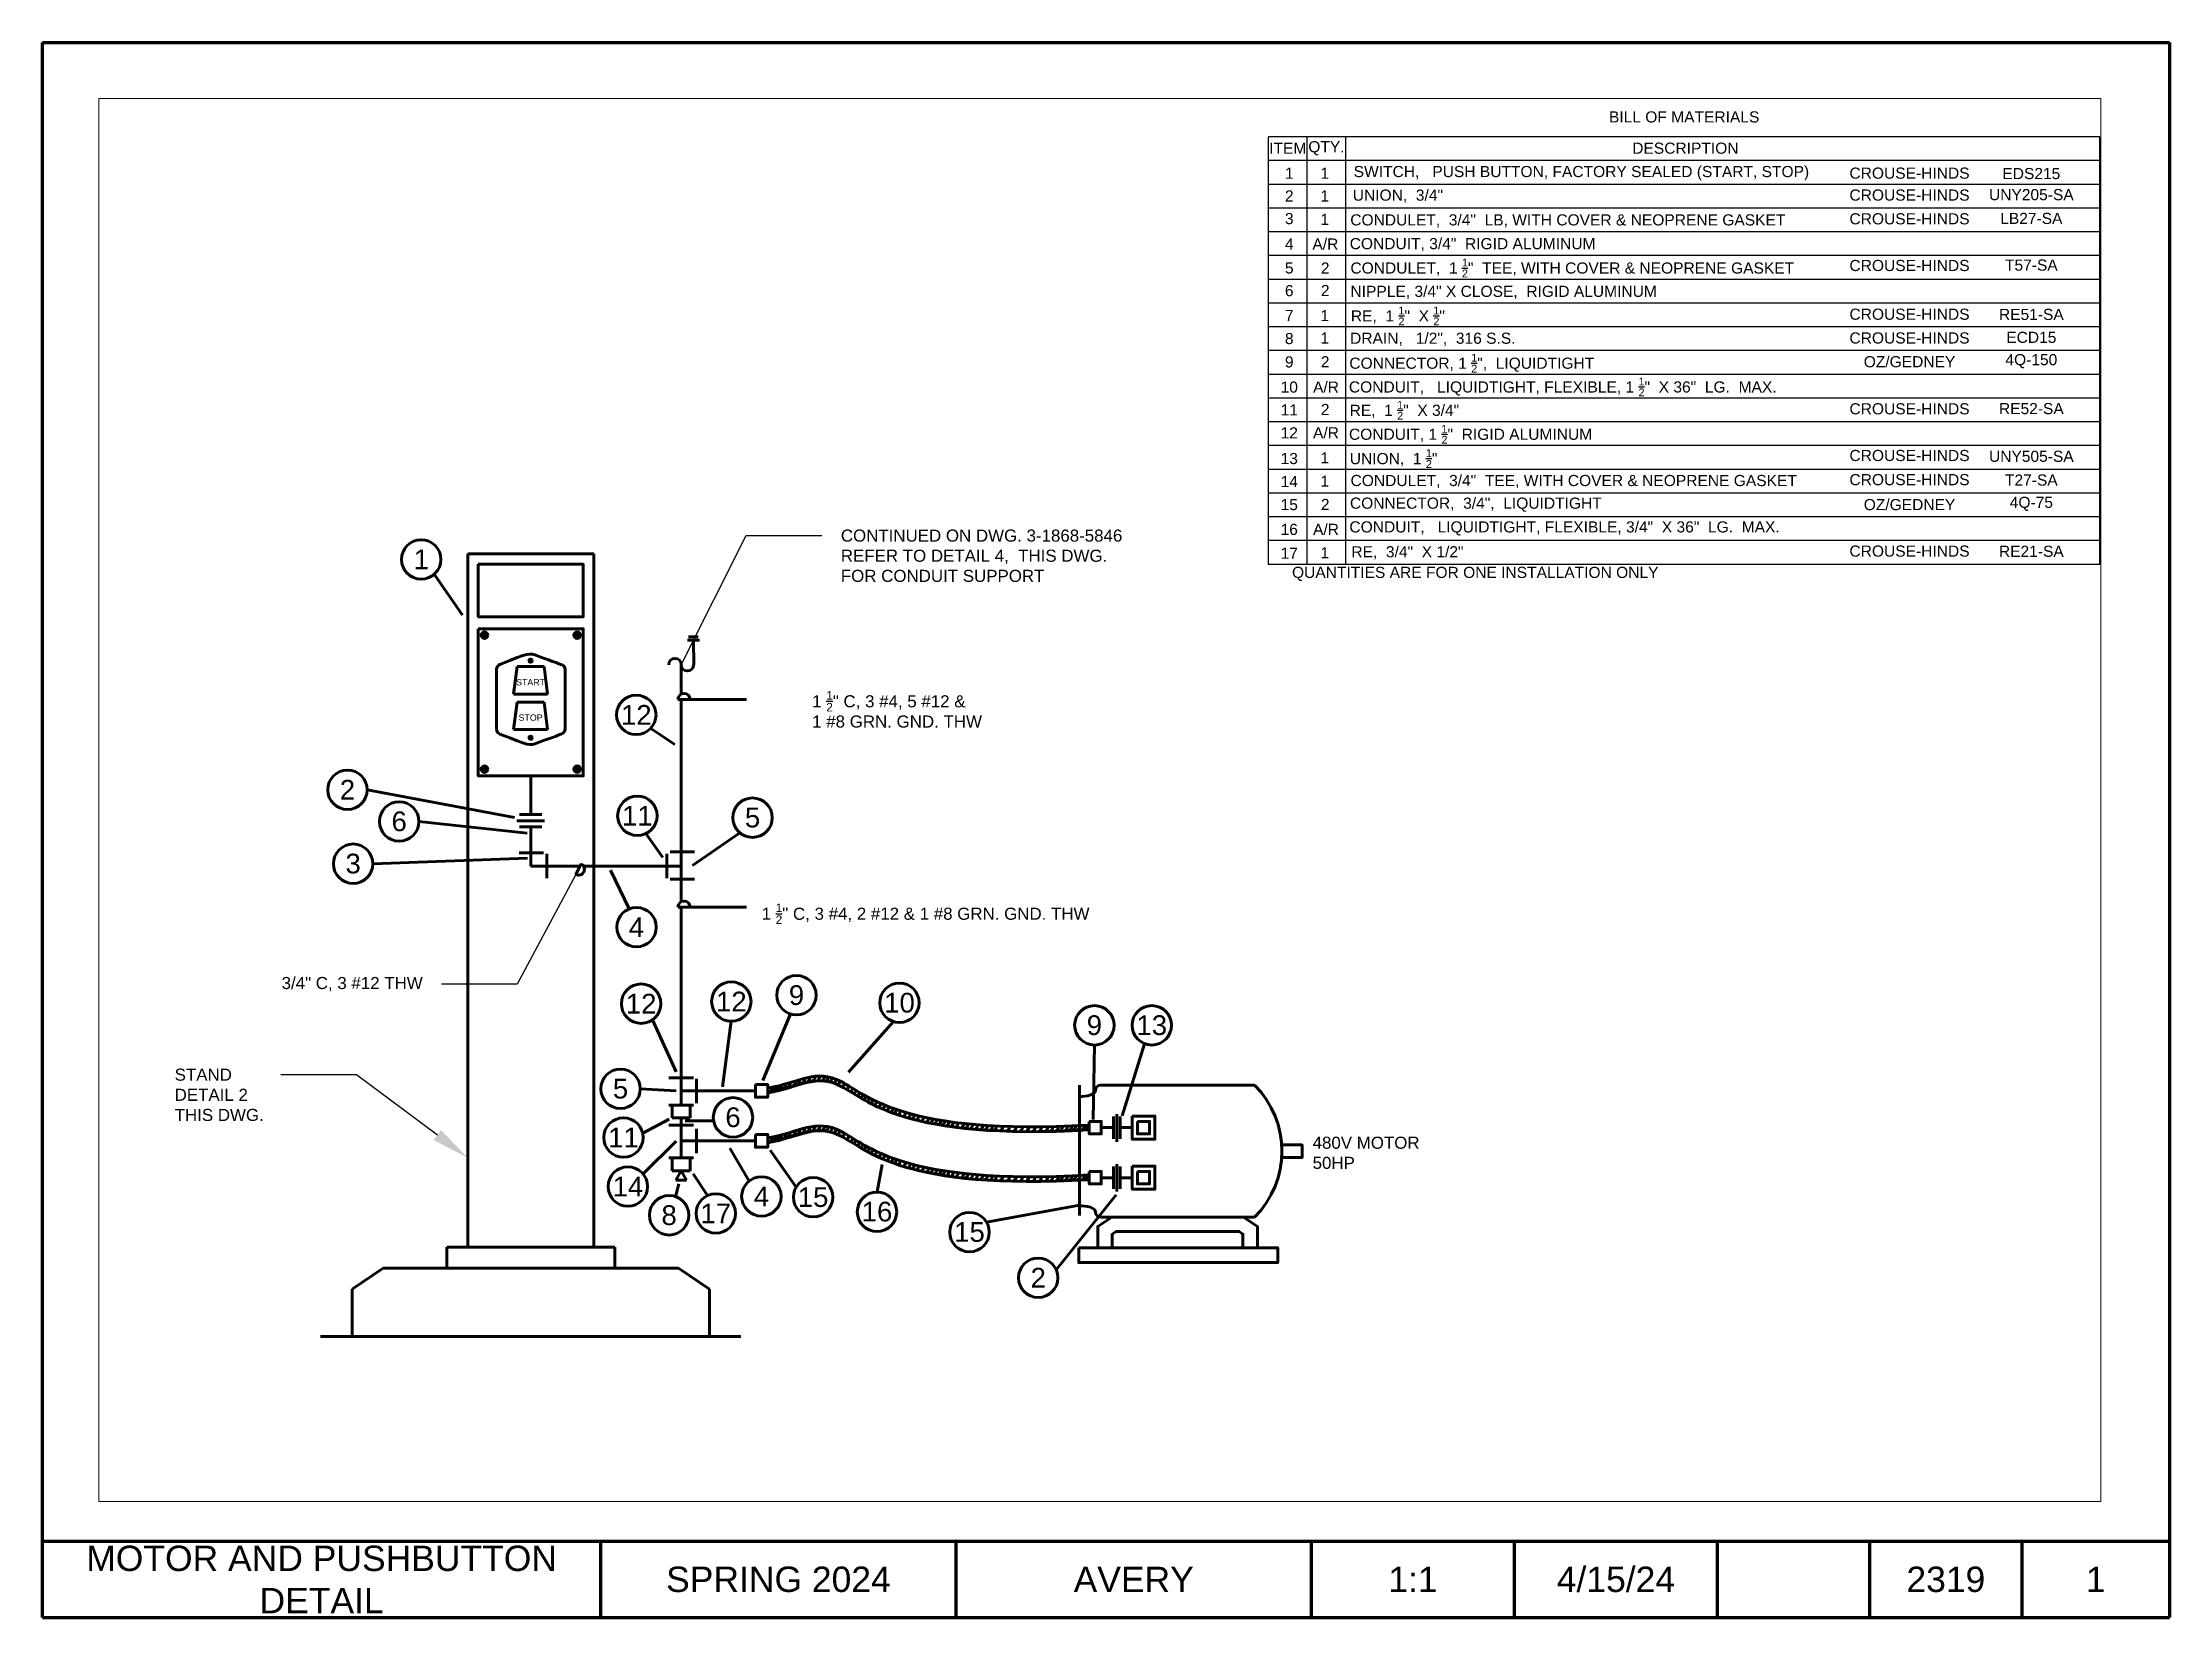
# Paper-space layout '1' of a CAD drawing. Header units: inches. Extents: x 0 to 10.5, y 0.1 to 7.8.
# The model-space entities are those that its viewports show. They can reach past a viewport. Long polylines and large blocks are cut down to what shows.
import ezdxf
from ezdxf import colors
from ezdxf.entities.mleader import LeaderData, LeaderLine
from ezdxf.math import Vec2, Vec3

# ---------------------------------------------------------------- set-up
doc = ezdxf.new("R2010")
doc.units = ezdxf.units.IN
doc.header["$MEASUREMENT"] = 0
for name, color, linetype, lineweight in [('Border', 5, 'Continuous', 80), ('Object', 1, 'Continuous', 60), ('Text', 7, 'Continuous', 30)]:
    doc.layers.add(name, color=color, linetype=linetype, lineweight=lineweight)
doc.layers.add('VP', color=8, linetype='Continuous', plot=False)
doc.styles.get("Standard").update_dxf_attribs({"font": 'arial.ttf'})

msp = doc.modelspace()

# ---------------------------------------------------------------- linework, layer by layer
at = {"layer": 'Object', "linetype": 'ByBlock', "lineweight": -2}
for p, q in [((148.655, 81.277), (149.015, 81.277)), ((147.566, 79.143), (147.206, 79.143))]:
    msp.add_line(p, q, dxfattribs=at)
at = {"layer": 'Object'}
for p, q in [((147.33, 81.191), (147.93, 81.191)), ((147.33, 77.891), (147.33, 81.191)), ((147.93, 81.191), (147.93, 77.891)), ((147.17, 81.093), (147.306, 80.899)), ((148.376, 80.78), (148.433, 80.78)), ((148.405, 80.663), (148.404, 80.78)), ((147.467, 80.357), (147.467, 80.641)), ((147.548, 80.522), (147.566, 80.654)), ((147.566, 80.654), (147.693, 80.654)), ((147.71, 80.522), (147.693, 80.654)), ((147.793, 80.357), (147.793, 80.64)), ((148.345, 80.663), (148.345, 80.523)), ((147.548, 80.354), (147.566, 80.485)), ((147.566, 80.485), (147.693, 80.485)), ((147.71, 80.354), (147.693, 80.485)), ((148.388, 80.497), (148.33, 80.497)), ((148.345, 80.497), (148.345, 79.535)), ((148.388, 80.497), (148.656, 80.497)), ((148.201, 80.36), (148.316, 80.283)), ((147.63, 80.134), (147.63, 79.95)), ((146.851, 80.068), (147.553, 79.936)), ((147.098, 79.917), (147.613, 79.861)), ((147.564, 79.92), (147.696, 79.92)), ((147.63, 79.891), (147.63, 79.705)), ((148.177, 79.86), (148.258, 79.746)), ((148.625, 79.863), (148.4, 79.707)), ((146.879, 79.716), (147.614, 79.743)), ((147.691, 79.768), (147.575, 79.768)), ((147.706, 79.647), (147.706, 79.763)), ((148.278, 79.763), (148.278, 79.647)), ((148.293, 79.773), (148.409, 79.773)), ((147.63, 79.705), (147.865, 79.705)), ((147.845, 79.664), (147.87, 79.716)), ((147.882, 79.705), (148.345, 79.705)), ((148.098, 79.501), (148.01, 79.685)), ((148.293, 79.643), (148.409, 79.643)), ((148.388, 79.509), (148.33, 79.509)), ((148.345, 79.509), (148.345, 78.567)), ((148.388, 79.509), (148.656, 79.509)), ((148.209, 78.973), (148.321, 78.725)), ((148.584, 78.966), (148.542, 78.654)), ((148.866, 79.001), (148.734, 78.684)), ((149.355, 78.965), (149.142, 78.724)), ((150.311, 78.853), (150.305, 78.499)), ((150.55, 78.859), (150.444, 78.516)), ((148.151, 78.645), (148.321, 78.635)), ((148.404, 78.697), (148.287, 78.697)), ((148.345, 78.635), (148.699, 78.635)), ((148.419, 78.577), (148.419, 78.693)), ((150.24, 78.662), (150.24, 78.042)), ((150.341, 78.662), (151.073, 78.662)), ((148.404, 78.567), (148.287, 78.567)), ((148.302, 78.567), (148.302, 78.506)), ((148.389, 78.567), (148.389, 78.506)), ((150.418, 78.525), (150.418, 78.393)), ((148.163, 78.434), (148.288, 78.5)), ((148.404, 78.472), (148.287, 78.472)), ((148.389, 78.506), (148.302, 78.506)), ((148.345, 78.506), (148.345, 78.316)), ((148.5, 78.492), (148.364, 78.492)), ((148.419, 78.339), (148.419, 78.455)), ((148.5, 78.492), (148.5, 78.492)), ((150.344, 78.46), (150.402, 78.46)), ((150.491, 78.46), (150.433, 78.46)), ((148.164, 78.241), (148.321, 78.395)), ((148.404, 78.316), (148.287, 78.316)), ((148.302, 78.316), (148.302, 78.255)), ((148.345, 78.397), (148.699, 78.397)), ((148.389, 78.316), (148.389, 78.255)), ((148.669, 78.206), (148.577, 78.362)), ((148.892, 78.177), (148.769, 78.353)), ((148.389, 78.255), (148.302, 78.255)), ((148.32, 78.21), (148.345, 78.255)), ((148.371, 78.21), (148.345, 78.255)), ((148.471, 78.138), (148.403, 78.24)), ((149.277, 78.154), (149.302, 78.285)), ((150.344, 78.222), (150.402, 78.222)), ((150.418, 78.287), (150.418, 78.156)), ((150.491, 78.222), (150.433, 78.222)), ((148.319, 78.131), (148.335, 78.193)), ((148.371, 78.21), (148.32, 78.21)), ((150.13, 77.783), (150.414, 78.14)), ((149.798, 78.011), (150.24, 78.091)), ((147.23, 77.891), (148.03, 77.891)), ((147.23, 77.791), (147.23, 77.891)), ((148.03, 77.891), (148.03, 77.791)), ((146.78, 77.691), (146.928, 77.791)), ((146.928, 77.791), (148.332, 77.791)), ((148.48, 77.691), (148.332, 77.791)), ((146.78, 77.466), (146.78, 77.691)), ((148.48, 77.691), (148.48, 77.466)), ((146.63, 77.466), (148.63, 77.466))]:
    msp.add_line(p, q, dxfattribs=at)
at = {"layer": 'Object', "linetype": 'ByBlock', "lineweight": -2}
for points in [[(148.345, 80.663), (148.655, 81.277)], [(147.845, 79.664), (147.566, 79.143)]]:
    msp.add_lwpolyline(points, dxfattribs=at)
at = {"layer": 'Object'}
for points in [[(147.38, 81.141), (147.88, 81.141), (147.88, 80.891), (147.38, 80.891)], [(147.38, 80.834), (147.88, 80.834), (147.88, 80.134), (147.38, 80.134)], [(148.699, 78.665), (148.757, 78.665), (148.757, 78.605), (148.699, 78.605)], [(150.491, 78.515), (150.599, 78.515), (150.599, 78.405), (150.491, 78.405)], [(148.699, 78.428), (148.757, 78.428), (148.757, 78.367), (148.699, 78.367)], [(150.287, 78.49), (150.344, 78.49), (150.344, 78.43), (150.287, 78.43)], [(150.516, 78.49), (150.574, 78.49), (150.574, 78.43), (150.516, 78.43)], [(151.203, 78.378), (151.299, 78.378), (151.299, 78.318), (151.203, 78.318)], [(150.287, 78.252), (150.344, 78.252), (150.344, 78.192), (150.287, 78.192)], [(150.491, 78.277), (150.599, 78.277), (150.599, 78.167), (150.491, 78.167)], [(150.516, 78.252), (150.574, 78.252), (150.574, 78.192), (150.516, 78.192)], [(150.237, 77.889), (151.183, 77.889), (151.183, 77.818), (150.237, 77.818)]]:
    msp.add_lwpolyline(points, close=True, dxfattribs=at)
for points in [[(148.427, 80.796), (148.381, 80.796)], [(147.71, 80.522), (147.548, 80.522)], [(147.71, 80.354), (147.548, 80.354)], [(147.683, 79.95), (147.577, 79.95)], [(147.577, 79.891), (147.683, 79.891)], [(150.402, 78.513), (150.402, 78.407)], [(150.433, 78.407), (150.433, 78.513)], [(150.402, 78.275), (150.402, 78.169)], [(150.433, 78.169), (150.433, 78.275)], [(150.327, 77.889), (150.327, 77.99), (150.394, 78.034), (151.02, 78.034)], [(150.341, 78.034), (151.073, 78.034)], [(151.02, 78.034), (151.087, 77.99), (151.087, 77.889)], [(150.396, 77.889), (150.396, 77.954), (150.415, 77.966), (151, 77.966), (151.018, 77.954), (151.018, 77.889)]]:
    msp.add_lwpolyline(points, dxfattribs=at)
for points in [[(148.757, 78.625, 0.079043), (148.773, 78.636, 0.157149), (148.779, 78.653)], [(148.771, 78.628, 0.079043), (148.787, 78.639, 0.157149), (148.794, 78.656)], [(148.784, 78.631, 0.05645), (148.801, 78.642, 0.16762), (148.807, 78.659)], [(148.801, 78.634, 0.04722), (148.817, 78.646, 0.174732), (148.823, 78.663)], [(148.82, 78.639, 0.055101), (148.837, 78.651, 0.190454), (148.843, 78.669)], [(148.842, 78.645, 0.063224), (148.858, 78.656, 0.203221), (148.864, 78.675)], [(148.867, 78.653, 0.028496), (148.883, 78.664, 0.192903), (148.889, 78.682)], [(148.887, 78.659, 0.056067), (148.904, 78.67, 0.201813), (148.91, 78.689)], [(148.911, 78.666, 0.079043), (148.927, 78.677, 0.194518), (148.933, 78.695)], [(148.935, 78.672, 0.079043), (148.951, 78.683, 0.174378), (148.958, 78.701)], [(148.962, 78.678, 0.070536), (148.976, 78.688, 0.153479), (148.983, 78.704, 0.153479)], [(148.991, 78.682, 0.040538), (148.999, 78.688, 0.166386), (149.006, 78.706)], [(149.013, 78.682, 0.037951), (149.021, 78.688, 0.157149), (149.027, 78.705)], [(149.033, 78.681, 0.029142), (149.039, 78.685, 0.157149), (149.046, 78.702)], [(149.053, 78.677, 0.022684), (149.057, 78.681, 0.157149), (149.063, 78.697)], [(149.072, 78.671, 0.017894), (149.076, 78.674, 0.157149), (149.082, 78.691)], [(149.091, 78.664, 0.014314), (149.093, 78.666, 0.157149), (149.1, 78.683)], [(149.113, 78.653, 0.010994), (149.115, 78.655, 0.157149), (149.121, 78.672)], [(149.134, 78.641, 0.009409), (149.136, 78.643, 0.157149), (149.142, 78.659)], [(149.152, 78.63, 0.009031), (149.154, 78.632, 0.157149), (149.16, 78.648)], [(149.167, 78.621, 0.009158), (149.169, 78.622, 0.157149), (149.176, 78.639)], [(149.185, 78.61, 0.009637), (149.187, 78.611, 0.157149), (149.193, 78.628)], [(149.2, 78.601, 0.010229), (149.202, 78.603, 0.157149), (149.208, 78.619)], [(149.215, 78.592, 0.010928), (149.217, 78.594, 0.157149), (149.224, 78.611)], [(149.231, 78.584, 0.011742), (149.233, 78.586, 0.157149), (149.24, 78.602)], [(149.247, 78.575, 0.012621), (149.249, 78.577, 0.157149), (149.256, 78.594)], [(149.265, 78.566, 0.013621), (149.268, 78.568, 0.157149), (149.274, 78.585)], [(149.284, 78.557, 0.014714), (149.287, 78.56, 0.157149), (149.294, 78.576)], [(149.303, 78.549, 0.015793), (149.306, 78.551, 0.157149), (149.313, 78.568)], [(149.324, 78.54, 0.016915), (149.327, 78.543, 0.157149), (149.333, 78.56)], [(149.342, 78.533, 0.017934), (149.346, 78.536, 0.157149), (149.352, 78.553)], [(149.359, 78.527, 0.018825), (149.363, 78.53, 0.157149), (149.369, 78.547)], [(149.378, 78.521, 0.019805), (149.382, 78.524, 0.157149), (149.388, 78.54)], [(149.402, 78.513, 0.021042), (149.406, 78.516, 0.157149), (149.413, 78.533)], [(149.425, 78.506, 0.022137), (149.429, 78.51, 0.157149), (149.435, 78.526)], [(149.444, 78.501, 0.023059), (149.448, 78.505, 0.157149), (149.455, 78.521)], [(149.464, 78.496, 0.023991), (149.469, 78.5, 0.157149), (149.475, 78.516)], [(148.757, 78.388, 0.079043), (148.773, 78.399, 0.157149), (148.779, 78.415)], [(148.771, 78.391, 0.079043), (148.787, 78.402, 0.157149), (148.794, 78.418)], [(148.784, 78.393, 0.05645), (148.801, 78.405, 0.16762), (148.807, 78.422)], [(148.801, 78.397, 0.04722), (148.817, 78.408, 0.174732), (148.823, 78.426)], [(148.82, 78.402, 0.055101), (148.837, 78.413, 0.190454), (148.843, 78.431)], [(148.842, 78.408, 0.063224), (148.858, 78.419, 0.203221), (148.864, 78.437)], [(148.867, 78.415, 0.028496), (148.883, 78.427, 0.192903), (148.889, 78.445)], [(148.887, 78.421, 0.056067), (148.904, 78.433, 0.201813), (148.91, 78.451)], [(148.911, 78.428, 0.079043), (148.927, 78.439, 0.194518), (148.933, 78.457)], [(148.935, 78.435, 0.079043), (148.951, 78.446, 0.174378), (148.958, 78.463)], [(148.962, 78.441, 0.070536), (148.976, 78.451, 0.153479), (148.983, 78.467, 0.153479)], [(148.991, 78.445, 0.040538), (148.999, 78.451, 0.166386), (149.006, 78.468)], [(149.013, 78.445, 0.037951), (149.021, 78.451, 0.157149), (149.027, 78.467)], [(149.033, 78.443, 0.029142), (149.039, 78.448, 0.157149), (149.046, 78.464)], [(149.053, 78.439, 0.022684), (149.057, 78.443, 0.157149), (149.063, 78.46)], [(149.072, 78.434, 0.017894), (149.076, 78.437, 0.157149), (149.082, 78.453)], [(149.091, 78.427, 0.014314), (149.093, 78.429, 0.157149), (149.1, 78.445)], [(149.113, 78.416, 0.010994), (149.115, 78.418, 0.157149), (149.121, 78.434)], [(149.134, 78.404, 0.009409), (149.136, 78.405, 0.157149), (149.142, 78.422)], [(149.487, 78.49, 0.025039), (149.492, 78.494, 0.157149), (149.499, 78.511)], [(149.511, 78.485, 0.026099), (149.516, 78.489, 0.157149), (149.523, 78.506)], [(149.53, 78.481, 0.026907), (149.535, 78.485, 0.157149), (149.542, 78.502)], [(149.549, 78.477, 0.027698), (149.555, 78.482, 0.157149), (149.561, 78.498)], [(149.57, 78.474, 0.028522), (149.575, 78.478, 0.157149), (149.582, 78.495)], [(149.587, 78.471, 0.029202), (149.592, 78.475, 0.157149), (149.599, 78.492)], [(149.607, 78.468, 0.030016), (149.613, 78.472, 0.157149), (149.62, 78.489)], [(149.628, 78.465, 0.030788), (149.634, 78.469, 0.157149), (149.64, 78.486)], [(149.65, 78.462, 0.03163), (149.656, 78.467, 0.157149), (149.663, 78.483)], [(149.677, 78.458, 0.03259), (149.683, 78.463, 0.157149), (149.689, 78.48)], [(149.696, 78.456, 0.033298), (149.703, 78.461, 0.157149), (149.709, 78.478)], [(149.72, 78.454, 0.034108), (149.726, 78.459, 0.157149), (149.733, 78.476)], [(149.743, 78.452, 0.034895), (149.75, 78.457, 0.157149), (149.756, 78.474)], [(149.767, 78.45, 0.035709), (149.774, 78.455, 0.157149), (149.781, 78.472)], [(149.79, 78.448, 0.036449), (149.797, 78.454, 0.157149), (149.803, 78.47)], [(149.813, 78.447, 0.037192), (149.82, 78.452, 0.157149), (149.826, 78.469)], [(149.831, 78.446, 0.037789), (149.839, 78.451, 0.157149), (149.845, 78.468)], [(149.862, 78.444, 0.038748), (149.87, 78.45, 0.157149), (149.876, 78.467)], [(149.894, 78.443, 0.039707), (149.902, 78.449, 0.157149), (149.908, 78.466)], [(149.925, 78.442, 0.040644), (149.933, 78.448, 0.157149), (149.94, 78.465)], [(149.955, 78.441, 0.041498), (149.963, 78.448, 0.157149), (149.969, 78.464)], [(149.985, 78.441, 0.042367), (149.993, 78.448, 0.157149), (150, 78.464)], [(150.015, 78.441, 0.043222), (150.024, 78.448, 0.157149), (150.03, 78.464)], [(150.045, 78.441, 0.044046), (150.054, 78.448, 0.157149), (150.06, 78.464)], [(150.075, 78.442, 0.044858), (150.084, 78.448, 0.157149), (150.09, 78.465)], [(150.099, 78.442, 0.045496), (150.108, 78.449, 0.157149), (150.114, 78.465)], [(150.125, 78.443, 0.046183), (150.134, 78.45, 0.157149), (150.14, 78.466)], [(150.144, 78.443, 0.046692), (150.153, 78.45, 0.157149), (150.16, 78.467)], [(150.168, 78.444, 0.047322), (150.178, 78.451, 0.157149), (150.184, 78.468)], [(150.188, 78.445, 0.047822), (150.197, 78.452, 0.157149), (150.204, 78.468)], [(150.207, 78.445, 0.048299), (150.216, 78.453, 0.157149), (150.223, 78.469)], [(150.228, 78.446, 0.048828), (150.237, 78.454, 0.157149), (150.244, 78.47)], [(150.248, 78.447, 0.049342), (150.258, 78.455, 0.157149), (150.264, 78.471)], [(150.262, 78.448, 0.049682), (150.272, 78.456, 0.157149), (150.278, 78.472)], [(149.152, 78.393, 0.009031), (149.154, 78.394, 0.157149), (149.16, 78.411)], [(149.167, 78.383, 0.009158), (149.169, 78.385, 0.157149), (149.176, 78.401)], [(149.185, 78.372, 0.009637), (149.187, 78.374, 0.157149), (149.193, 78.39)], [(149.2, 78.363, 0.010229), (149.202, 78.365, 0.157149), (149.208, 78.382)], [(149.215, 78.355, 0.010928), (149.217, 78.357, 0.157149), (149.224, 78.373)], [(149.231, 78.346, 0.011742), (149.233, 78.348, 0.157149), (149.24, 78.365)], [(149.247, 78.338, 0.012621), (149.249, 78.34, 0.157149), (149.256, 78.356)], [(149.265, 78.329, 0.013621), (149.268, 78.331, 0.157149), (149.274, 78.347)], [(149.284, 78.32, 0.014714), (149.287, 78.322, 0.157149), (149.294, 78.339)], [(149.303, 78.311, 0.015793), (149.306, 78.314, 0.157149), (149.313, 78.33)], [(149.324, 78.303, 0.016915), (149.327, 78.306, 0.157149), (149.333, 78.322)], [(149.342, 78.296, 0.017934), (149.346, 78.299, 0.157149), (149.352, 78.315)], [(149.359, 78.29, 0.018825), (149.363, 78.293, 0.157149), (149.369, 78.309)], [(149.378, 78.283, 0.019805), (149.382, 78.286, 0.157149), (149.388, 78.303)], [(149.402, 78.275, 0.021042), (149.406, 78.279, 0.157149), (149.413, 78.295)], [(149.425, 78.269, 0.022137), (149.429, 78.272, 0.157149), (149.435, 78.289)], [(149.444, 78.263, 0.023059), (149.448, 78.267, 0.157149), (149.455, 78.284)], [(149.464, 78.258, 0.023991), (149.469, 78.262, 0.157149), (149.475, 78.279)], [(149.487, 78.253, 0.025039), (149.492, 78.257, 0.157149), (149.499, 78.273)], [(149.511, 78.247, 0.026099), (149.516, 78.252, 0.157149), (149.523, 78.268)], [(149.53, 78.243, 0.026907), (149.535, 78.248, 0.157149), (149.542, 78.264)], [(149.549, 78.24, 0.027698), (149.555, 78.244, 0.157149), (149.561, 78.261)], [(149.57, 78.236, 0.028522), (149.575, 78.241, 0.157149), (149.582, 78.257)], [(149.587, 78.233, 0.029202), (149.592, 78.238, 0.157149), (149.599, 78.254)], [(149.607, 78.23, 0.030016), (149.613, 78.235, 0.157149), (149.62, 78.251)], [(149.628, 78.227, 0.030788), (149.634, 78.232, 0.157149), (149.64, 78.248)], [(149.65, 78.224, 0.03163), (149.656, 78.229, 0.157149), (149.663, 78.246)], [(149.677, 78.221, 0.03259), (149.683, 78.226, 0.157149), (149.689, 78.242)], [(149.696, 78.219, 0.033298), (149.703, 78.224, 0.157149), (149.709, 78.24)], [(149.72, 78.216, 0.034108), (149.726, 78.222, 0.157149), (149.733, 78.238)], [(149.743, 78.214, 0.034895), (149.75, 78.22, 0.157149), (149.756, 78.236)], [(149.767, 78.212, 0.035709), (149.774, 78.218, 0.157149), (149.781, 78.234)], [(149.79, 78.211, 0.036449), (149.797, 78.216, 0.157149), (149.803, 78.233)], [(149.813, 78.209, 0.037192), (149.82, 78.215, 0.157149), (149.826, 78.231)], [(149.831, 78.208, 0.037789), (149.839, 78.214, 0.157149), (149.845, 78.23)], [(149.862, 78.207, 0.038748), (149.87, 78.213, 0.157149), (149.876, 78.229)], [(149.894, 78.205, 0.039707), (149.902, 78.212, 0.157149), (149.908, 78.228)], [(149.925, 78.205, 0.040644), (149.933, 78.211, 0.157149), (149.94, 78.227)], [(149.955, 78.204, 0.041498), (149.963, 78.21, 0.157149), (149.969, 78.227)], [(149.985, 78.204, 0.042367), (149.993, 78.21, 0.157149), (150, 78.227)], [(150.015, 78.204, 0.043222), (150.024, 78.21, 0.157149), (150.03, 78.227)], [(150.045, 78.204, 0.044046), (150.054, 78.21, 0.157149), (150.06, 78.227)], [(150.075, 78.204, 0.044858), (150.084, 78.211, 0.157149), (150.09, 78.227)], [(150.099, 78.204, 0.045496), (150.108, 78.211, 0.157149), (150.114, 78.228)], [(150.125, 78.205, 0.046183), (150.134, 78.212, 0.157149), (150.14, 78.229)], [(150.144, 78.206, 0.046692), (150.153, 78.213, 0.157149), (150.16, 78.229)], [(150.168, 78.206, 0.047322), (150.178, 78.214, 0.157149), (150.184, 78.23)], [(150.188, 78.207, 0.047822), (150.197, 78.214, 0.157149), (150.204, 78.231)], [(150.207, 78.208, 0.048299), (150.216, 78.215, 0.157149), (150.223, 78.232)], [(150.228, 78.209, 0.048828), (150.237, 78.216, 0.157149), (150.244, 78.233)], [(150.248, 78.21, 0.049342), (150.258, 78.217, 0.157149), (150.264, 78.234)], [(150.262, 78.211, 0.049682), (150.272, 78.218, 0.157149), (150.278, 78.235)]]:
    msp.add_lwpolyline(points, format="xyb", dxfattribs=at)
for centre, radius in [((147.109, 81.164), 0.0938), ((147.41, 80.803), 0.0156), ((147.41, 80.803), 0.00781), ((147.85, 80.803), 0.0156), ((147.85, 80.803), 0.00781), ((147.629, 80.682), 0.00781), ((147.629, 80.682), 0.00391), ((148.132, 80.424), 0.0938), ((147.629, 80.315), 0.00781), ((147.629, 80.315), 0.00391), ((146.758, 80.068), 0.0938), ((147.41, 80.166), 0.0156), ((147.41, 80.166), 0.00781), ((147.85, 80.166), 0.0156), ((147.85, 80.166), 0.00781), ((148.137, 79.944), 0.0938), ((147.004, 79.917), 0.0938), ((148.685, 79.935), 0.0938), ((146.785, 79.716), 0.0938), ((148.133, 79.414), 0.0938), ((148.155, 79.05), 0.0938), ((148.584, 79.06), 0.0938), ((148.894, 79.09), 0.0938), ((149.384, 79.054), 0.0938), ((150.311, 78.947), 0.0938), ((150.584, 78.947), 0.0938), ((148.057, 78.645), 0.0938), ((148.592, 78.509), 0.0938), ((148.071, 78.413), 0.0938), ((148.092, 78.18), 0.0938), ((148.727, 78.133), 0.0938), ((148.973, 78.129), 0.0938), ((148.288, 78.043), 0.0938), ((148.51, 78.052), 0.0938), ((149.277, 78.06), 0.0938), ((149.717, 77.963), 0.0938), ((150.044, 77.746), 0.0938)]:
    msp.add_circle(centre, radius, dxfattribs=at)
for centre, radius, start, end in [((147.492, 80.641), 0.025, 112.0705, 180), ((147.768, 80.64), 0.025, 0, 69.7704), ((148.316, 80.663), 0.0296, 360, 180), ((148.375, 80.663), 0.0296, 180, 0), ((148.359, 80.497), 0.0291, 0, 180), ((147.492, 80.356), 0.025, 180, 247.9295), ((147.768, 80.357), 0.025, 290.2296, 360), ((147.857, 79.69), 0.0291, 243.8933, 63.8933), ((148.359, 79.509), 0.0291, 0, 180), ((150.341, 78.637), 0.025, 90, 180), ((150.758, 78.348), 0.445, 315.1123, 44.8877), ((150.341, 78.059), 0.025, 180, 270)]:
    msp.add_arc(centre, radius, start, end, dxfattribs=at)
for points in [[(147.483, 80.664), (147.624, 80.721), (147.627, 80.718), (147.776, 80.663), (147.776, 80.663)], [(147.483, 80.333), (147.624, 80.276), (147.627, 80.278), (147.776, 80.333), (147.776, 80.333)]]:
    msp.add_open_spline(points, degree=3, knots=[0.03443, 0.03443, 0.03443, 0.03443, 1, 2, 2, 2, 2], dxfattribs=at)
for points in [[(148.757, 78.648), (148.911, 78.675), (149.057, 78.81), (149.403, 78.422), (150.286, 78.472)], [(148.757, 78.625), (148.911, 78.652), (149.057, 78.787), (149.403, 78.399), (150.286, 78.449)], [(150.316, 78.637), (150.316, 78.609), (150.244, 78.609), (150.24, 78.607)], [(148.757, 78.411), (148.911, 78.438), (149.057, 78.573), (149.403, 78.184), (150.286, 78.235)], [(148.757, 78.388), (148.911, 78.415), (149.057, 78.55), (149.403, 78.161), (150.286, 78.212)], [(150.316, 78.059), (150.316, 78.088), (150.24, 78.088), (150.24, 78.089)]]:
    msp.add_open_spline(points, degree=3, dxfattribs=at)

# ---------------------------------------------------------------- texts
at = {"layer": 'Text', "char_height": 0.0575}
for s, insert, attachment_point in [('CONTINUED ON DWG. 3-1868-5846\\PREFER TO DETAIL 4,  THIS DWG.\\PFOR CONDUIT SUPPORT', (149.105, 81.306), 1), ('3/4" C, 3 #12 THW', (147.116, 79.177), 3)]:
    msp.add_mtext(s, dxfattribs=dict(at, insert=insert, attachment_point=attachment_point))
at = {"layer": 'Text', "attachment_point": 5}
for s, width, heights, insert, char_height in [('1', 0.35074, [0], (147.109, 81.164), 0.0938), ('START', 0.35074, [0], (147.629, 80.579), 0.03), ('12', 0.35074, [0], (148.132, 80.424), 0.0938), ('\\A1;\\pxql;1 {\\H0.7x;\\S1/2;}" C, 3 #4, 5 #12 &\\P1 #8 GRN. GND. THW', 2.8149, [0.305], (150.376, 80.45), 0.0575), ('STOP', 0.35074, [0], (147.629, 80.411), 0.03), ('2', 0.35074, [0], (146.758, 80.068), 0.0938), ('6', 0.35074, [0], (147.004, 79.917), 0.0938), ('11', 0.35074, [0], (148.137, 79.944), 0.0938), ('5', 0.35074, [0], (148.685, 79.935), 0.0938), ('3', 0.35074, [0], (146.785, 79.716), 0.0938), ('\\A1;\\pxql;1 {\\H0.7x;\\S1/2;}" C, 3 #4, 2 #12 & 1 #8 GRN. GND. THW', 2.77751, [0.305], (150.117, 79.478), 0.0575), ('4', 0.35074, [0], (148.133, 79.414), 0.0938), ('9', 0.35074, [0], (148.894, 79.09), 0.0938), ('12', 0.35074, [0], (148.155, 79.05), 0.0938), ('12', 0.35074, [0], (148.584, 79.06), 0.0938), ('10', 0.35074, [0], (149.384, 79.054), 0.0938), ('9', 0.35074, [0], (150.311, 78.947), 0.0938), ('13', 0.35074, [0], (150.584, 78.947), 0.0938), ('5', 0.35074, [0], (148.057, 78.645), 0.0938), ('6', 0.35074, [0], (148.592, 78.509), 0.0938), ('11', 0.35074, [0], (148.071, 78.413), 0.0938), ('\\pxql;480V MOTOR \\P50HP', 0.74161, [0.305], (151.72, 78.34), 0.0575), ('14', 0.35074, [0], (148.092, 78.18), 0.0938), ('4', 0.35074, [0], (148.727, 78.133), 0.0938), ('15', 0.35074, [0], (148.973, 78.129), 0.0938), ('16', 0.35074, [0], (149.277, 78.06), 0.0938), ('8', 0.35074, [0], (148.288, 78.043), 0.0938), ('17', 0.35074, [0], (148.51, 78.052), 0.0938), ('15', 0.35074, [0], (149.717, 77.963), 0.0938), ('2', 0.35074, [0], (150.044, 77.746), 0.0938)]:
    msp.add_mtext_dynamic_manual_height_columns(s, width=width, gutter_width=0.469, heights=heights, dxfattribs=dict(at, insert=insert, char_height=char_height))

# ---------------------------------------------------------------- leaders
at = {"layer": 'Text'}
ml = msp.add_multileader_mtext('Standard', dxfattribs=at)
ml.set_content('STAND DETAIL 2 THIS DWG.', color=256)
ml.set_leader_properties()
ml.build(insert=Vec2(0, 0))
ml.multileader.update_dxf_attribs({"dogleg_length": 0.36, "arrow_head_size": 0.18})
ctx = ml.context
ctx.base_point, ctx.char_height, ctx.arrow_head_size, ctx.landing_gap_size, ctx.plane_origin = Vec3(145.846, 78.711), 0.0575, 0.18, 0.09, Vec3(147.33, 78.317)
notes = []
notes.append((ctx, [(0, (1, 1, 0), (146.801, 78.711), (-1, 0), 0.36, [(0, [(147.33, 78.317)], 0, [])])]))
ctx.mtext.insert, ctx.mtext.width, ctx.mtext.flow_direction = Vec3(145.936, 78.741), 0.45485, 5
for ctx, leaders in notes:
    for number, flags, end, landing, length, lines in leaders:
        leader = LeaderData()
        leader.index, (leader.has_last_leader_line, leader.has_dogleg_vector, leader.attachment_direction) = number, flags
        leader.last_leader_point, leader.dogleg_vector, leader.dogleg_length = Vec3(end), Vec3(landing), length
        for number, points, colour, breaks in lines:
            line = LeaderLine()
            line.index, line.vertices, line.color, line.breaks = number, Vec3.list(points), colors.encode_raw_color(colour), breaks
            leader.lines.append(line)
        ctx.leaders.append(leader)

psp = doc.layouts.new('1')

# ---------------------------------------------------------------- linework, layer by layer
at = {"layer": 'Border'}
for p, q in [((0.008, 0.053), (0.008, 7.812)), ((0.008, 7.812), (10.484, 7.812)), ((10.484, 7.812), (10.484, 0.053)), ((0.008, 0.428), (10.484, 0.428)), ((2.758, 0.053), (2.758, 0.428)), ((4.508, 0.053), (4.508, 0.428)), ((6.258, 0.053), (6.258, 0.428)), ((7.258, 0.053), (7.258, 0.428)), ((8.258, 0.053), (8.258, 0.428)), ((9.008, 0.053), (9.008, 0.428)), ((9.758, 0.053), (9.758, 0.428)), ((0.008, 0.053), (10.484, 0.053))]:
    psp.add_line(p, q, dxfattribs=at)
at = {"layer": 'Text'}
for p, q in [((10.142, 7.347), (6.047, 7.347)), ((6.047, 5.241), (6.047, 7.347)), ((6.237, 5.241), (6.237, 7.347)), ((6.427, 5.241), (6.427, 7.347)), ((10.142, 5.241), (10.142, 7.347)), ((10.142, 7.23), (6.047, 7.23)), ((10.142, 7.113), (6.047, 7.113)), ((10.142, 6.996), (6.047, 6.996)), ((10.142, 6.879), (6.047, 6.879)), ((10.142, 6.762), (6.047, 6.762)), ((10.142, 6.645), (6.047, 6.645)), ((10.142, 6.528), (6.047, 6.528)), ((10.142, 6.411), (6.047, 6.411)), ((10.142, 6.294), (6.047, 6.294)), ((10.142, 6.177), (6.047, 6.177)), ((10.142, 6.06), (6.047, 6.06)), ((10.142, 5.943), (6.047, 5.943)), ((10.142, 5.826), (6.047, 5.826)), ((10.142, 5.709), (6.047, 5.709)), ((10.142, 5.592), (6.047, 5.592)), ((10.142, 5.475), (6.047, 5.475)), ((10.142, 5.358), (6.047, 5.358)), ((10.142, 5.241), (6.047, 5.241))]:
    psp.add_line(p, q, dxfattribs=at)

# ---------------------------------------------------------------- texts
at = {"layer": 'Text', "attachment_point": 5}
for s, width, gutter_width, heights, insert, char_height in [('BILL OF MATERIALS', 2.50955, 0.274, [0.178], (8.094, 7.445), 0.05485), ('ITEM', 0.20521, 0.274, [0], (6.142, 7.291), 0.0548), ('QTY.', 0.20521, 0.274, [0], (6.332, 7.291), 0.0548), ('DESCRIPTION', 0.20521, 0.274, [0], (8.1, 7.291), 0.05485), ('1', 0.20521, 0.274, [0], (6.149, 7.168), 0.0548), ('1', 0.20521, 0.274, [0], (6.324, 7.168), 0.0548), ('SWITCH,   PUSH BUTTON, FACTORY SEALED (START, STOP)', 2.54936, 0.274, [0], (7.588, 7.168), 0.05485), ('CROUSE-HINDS', 0.20521, 0.274, [0], (9.204, 7.168), 0.05485), ('EDS215', 0.20521, 0.274, [0], (9.804, 7.166), 0.0548), ('2', 0.20521, 0.274, [0], (6.149, 7.056), 0.0548), ('1', 0.20521, 0.274, [0], (6.324, 7.056), 0.0548), ('UNION,  3/4"', 0.44877, 0.274, [0], (6.684, 7.055), 0.05485), ('CROUSE-HINDS', 0.20521, 0.274, [0], (9.204, 7.06), 0.05485), ('UNY205-SA', 0.20521, 0.274, [0], (9.804, 7.062), 0.0548), ('3', 0.20521, 0.274, [0], (6.149, 6.944), 0.0548), ('1', 0.20521, 0.274, [0], (6.324, 6.941), 0.0548), ('CONDULET,  3/4"  LB, WITH COVER & NEOPRENE GASKET', 2.54936, 0.274, [0], (7.521, 6.933), 0.05485), ('CROUSE-HINDS', 0.20521, 0.274, [0], (9.204, 6.943), 0.05485), ('LB27-SA', 0.20521, 0.274, [0], (9.804, 6.945), 0.0548), ('4', 0.20521, 0.274, [0], (6.149, 6.819), 0.0548), ('A/R', 0.20521, 0.274, [0], (6.327, 6.819), 0.0548), ('CONDUIT, 3/4"  RIGID ALUMINUM', 1.26931, 0.274, [0], (7.052, 6.816), 0.05485), ('5', 0.20521, 0.274, [0], (6.149, 6.701), 0.0548), ('2', 0.20521, 0.274, [0], (6.326, 6.701), 0.0548), ('\\A1;CONDULET,  1 {\\H0.7x;\\S1/2;}"  TEE, WITH COVER & NEOPRENE GASKET', 2.54936, 0.274, [0], (7.543, 6.701), 0.05485), ('CROUSE-HINDS', 0.20521, 0.274, [0], (9.204, 6.713), 0.05485), ('T57-SA', 0.20521, 0.274, [0], (9.804, 6.715), 0.0548), ('6', 0.20521, 0.274, [0], (6.149, 6.589), 0.0548), ('2', 0.20521, 0.274, [0], (6.326, 6.59), 0.0548), ('NIPPLE, 3/4" X CLOSE,  RIGID ALUMINUM', 1.51547, 0.274, [0], (7.205, 6.581), 0.05485), ('\\A1;RE,  1 {\\H0.7x;\\S1/2;}"  X {\\H0.7x;\\S1/2;}"', 0.62929, 0.274, [0], (6.684, 6.465), 0.05485), ('CROUSE-HINDS', 0.20521, 0.274, [0], (9.204, 6.473), 0.05485), ('RE51-SA', 0.20521, 0.274, [0], (9.804, 6.472), 0.0548), ('7', 0.20521, 0.274, [0], (6.149, 6.467), 0.0548), ('1', 0.20521, 0.274, [0], (6.324, 6.467), 0.0548), ('8', 0.20521, 0.274, [0], (6.149, 6.353), 0.0548), ('1', 0.20521, 0.274, [0], (6.324, 6.356), 0.0548), ('DRAIN,   1/2",  316 S.S.', 0.87545, 0.274, [0], (6.856, 6.35), 0.05485), ('CROUSE-HINDS', 0.20521, 0.274, [0], (9.204, 6.356), 0.05485), ('ECD15', 0.20521, 0.274, [0], (9.804, 6.359), 0.0548), ('9', 0.20521, 0.274, [0], (6.149, 6.238), 0.0548), ('2', 0.20521, 0.274, [0], (6.326, 6.239), 0.0548), ('\\A1;CONNECTOR, 1 {\\H0.7x;\\S1/2;}",  LIQUIDTIGHT', 1.2529, 0.274, [0], (7.048, 6.232), 0.05485), ('OZ/GEDNEY', 0.20521, 0.274, [0], (9.204, 6.239), 0.0548), ('4Q-150', 0.20521, 0.274, [0], (9.804, 6.242), 0.0548), ('10', 0.20521, 0.274, [0], (6.149, 6.114), 0.0548), ('A/R', 0.20521, 0.274, [0], (6.33, 6.114), 0.0548), ('\\A1;CONDUIT,   LIQUIDTIGHT, FLEXIBLE, 1 {\\H0.7x;\\S1/2;}"  X 36"  LG.  MAX.', 2.20473, 0.274, [0], (7.496, 6.115), 0.05485), ('11', 0.20521, 0.274, [0], (6.149, 6.002), 0.0548), ('2', 0.20521, 0.274, [0], (6.326, 6.004), 0.0548), ('\\A1;RE,  1 {\\H0.7x;\\S1/2;}"  X {\\H1x;3/4}"', 0.62929, 0.274, [0], (6.716, 6), 0.05485), ('CROUSE-HINDS', 0.20521, 0.274, [0], (9.204, 6.007), 0.05485), ('RE52-SA', 0.20521, 0.274, [0], (9.804, 6.008), 0.0548), ('12', 0.20521, 0.274, [0], (6.149, 5.889), 0.0548), ('A/R', 0.20521, 0.274, [0], (6.33, 5.889), 0.0548), ('\\A1;CONDUIT, 1 {\\H0.7x;\\S1/2;}"  RIGID ALUMINUM', 1.26931, 0.274, [0], (7.042, 5.882), 0.05485), ('13', 0.20521, 0.274, [0], (6.149, 5.762), 0.0548), ('1', 0.20521, 0.274, [0], (6.324, 5.766), 0.0548), ('\\A1;UNION,  1 {\\H0.7x;\\S1/2;}"', 0.44877, 0.274, [0], (6.663, 5.762), 0.05485), ('CROUSE-HINDS', 0.20521, 0.274, [0], (9.204, 5.777), 0.05485), ('UNY505-SA', 0.20521, 0.274, [0], (9.804, 5.773), 0.0548), ('14', 0.20521, 0.274, [0], (6.149, 5.649), 0.0548), ('1', 0.20521, 0.274, [0], (6.324, 5.651), 0.0548), ('\\A1;CONDULET,  3/4"  TEE, WITH COVER & NEOPRENE GASKET', 2.54936, 0.274, [0], (7.55, 5.649), 0.05485), ('CROUSE-HINDS', 0.20521, 0.274, [0], (9.204, 5.658), 0.05485), ('T27-SA', 0.20521, 0.274, [0], (9.804, 5.656), 0.0548), ('15', 0.20521, 0.274, [0], (6.149, 5.535), 0.0548), ('2', 0.20521, 0.274, [0], (6.326, 5.536), 0.0548), ('\\A1;CONNECTOR,  3/4",  LIQUIDTIGHT', 1.2529, 0.274, [0], (7.068, 5.535), 0.05485), ('OZ/GEDNEY', 0.20521, 0.274, [0], (9.204, 5.535), 0.0548), ('4Q-75', 0.20521, 0.274, [0], (9.804, 5.539), 0.0548), ('\\A1;CONDUIT,   LIQUIDTIGHT, FLEXIBLE, 3/4"  X 36"  LG.  MAX.', 2.20473, 0.274, [0], (7.505, 5.418), 0.05485), ('16', 0.20521, 0.274, [0], (6.149, 5.413), 0.0548), ('A/R', 0.20521, 0.274, [0], (6.33, 5.413), 0.0548), ('17', 0.20521, 0.274, [0], (6.149, 5.296), 0.0548), ('1', 0.20521, 0.274, [0], (6.324, 5.298), 0.0548), ('\\A1;RE,  3/4"  X 1/2"', 0.62929, 0.274, [0], (6.731, 5.298), 0.05485), ('CROUSE-HINDS', 0.20521, 0.274, [0], (9.204, 5.306), 0.05485), ('RE21-SA', 0.20521, 0.274, [0], (9.804, 5.305), 0.0548), ('QUANTITIES ARE FOR ONE INSTALLATION ONLY', 1.9179, 0.274, [0], (7.065, 5.194), 0.05485), ('MOTOR AND PUSHBUTTON DETAIL', 2.75, 0.625, [0], (1.383, 0.24), 0.125), ('SPRING 2024', 1.75, 0.625, [0], (3.633, 0.24), 0.125), ('AVERY', 1.75, 0.625, [0], (5.383, 0.24), 0.125), ('1:1', 1, 0.625, [0], (6.758, 0.24), 0.125), ('4/15/24', 1, 0.625, [0], (7.758, 0.24), 0.125), ('2319', 0.75, 0.625, [0], (9.383, 0.24), 0.125), ('1', 0.7258, 0.625, [0], (10.121, 0.24), 0.125)]:
    psp.add_mtext_dynamic_manual_height_columns(s, width=width, gutter_width=gutter_width, heights=heights, dxfattribs=dict(at, insert=insert, char_height=char_height))

# ---------------------------------------------------------------- viewports
at = {"layer": 'VP'}
psp.add_viewport(center=(5.216, 4.08), size=(9.861, 6.91206), view_center_point=(150.337, 80.019), view_height=6.67581, dxfattribs=at)

doc.saveas('drawing.dxf')
